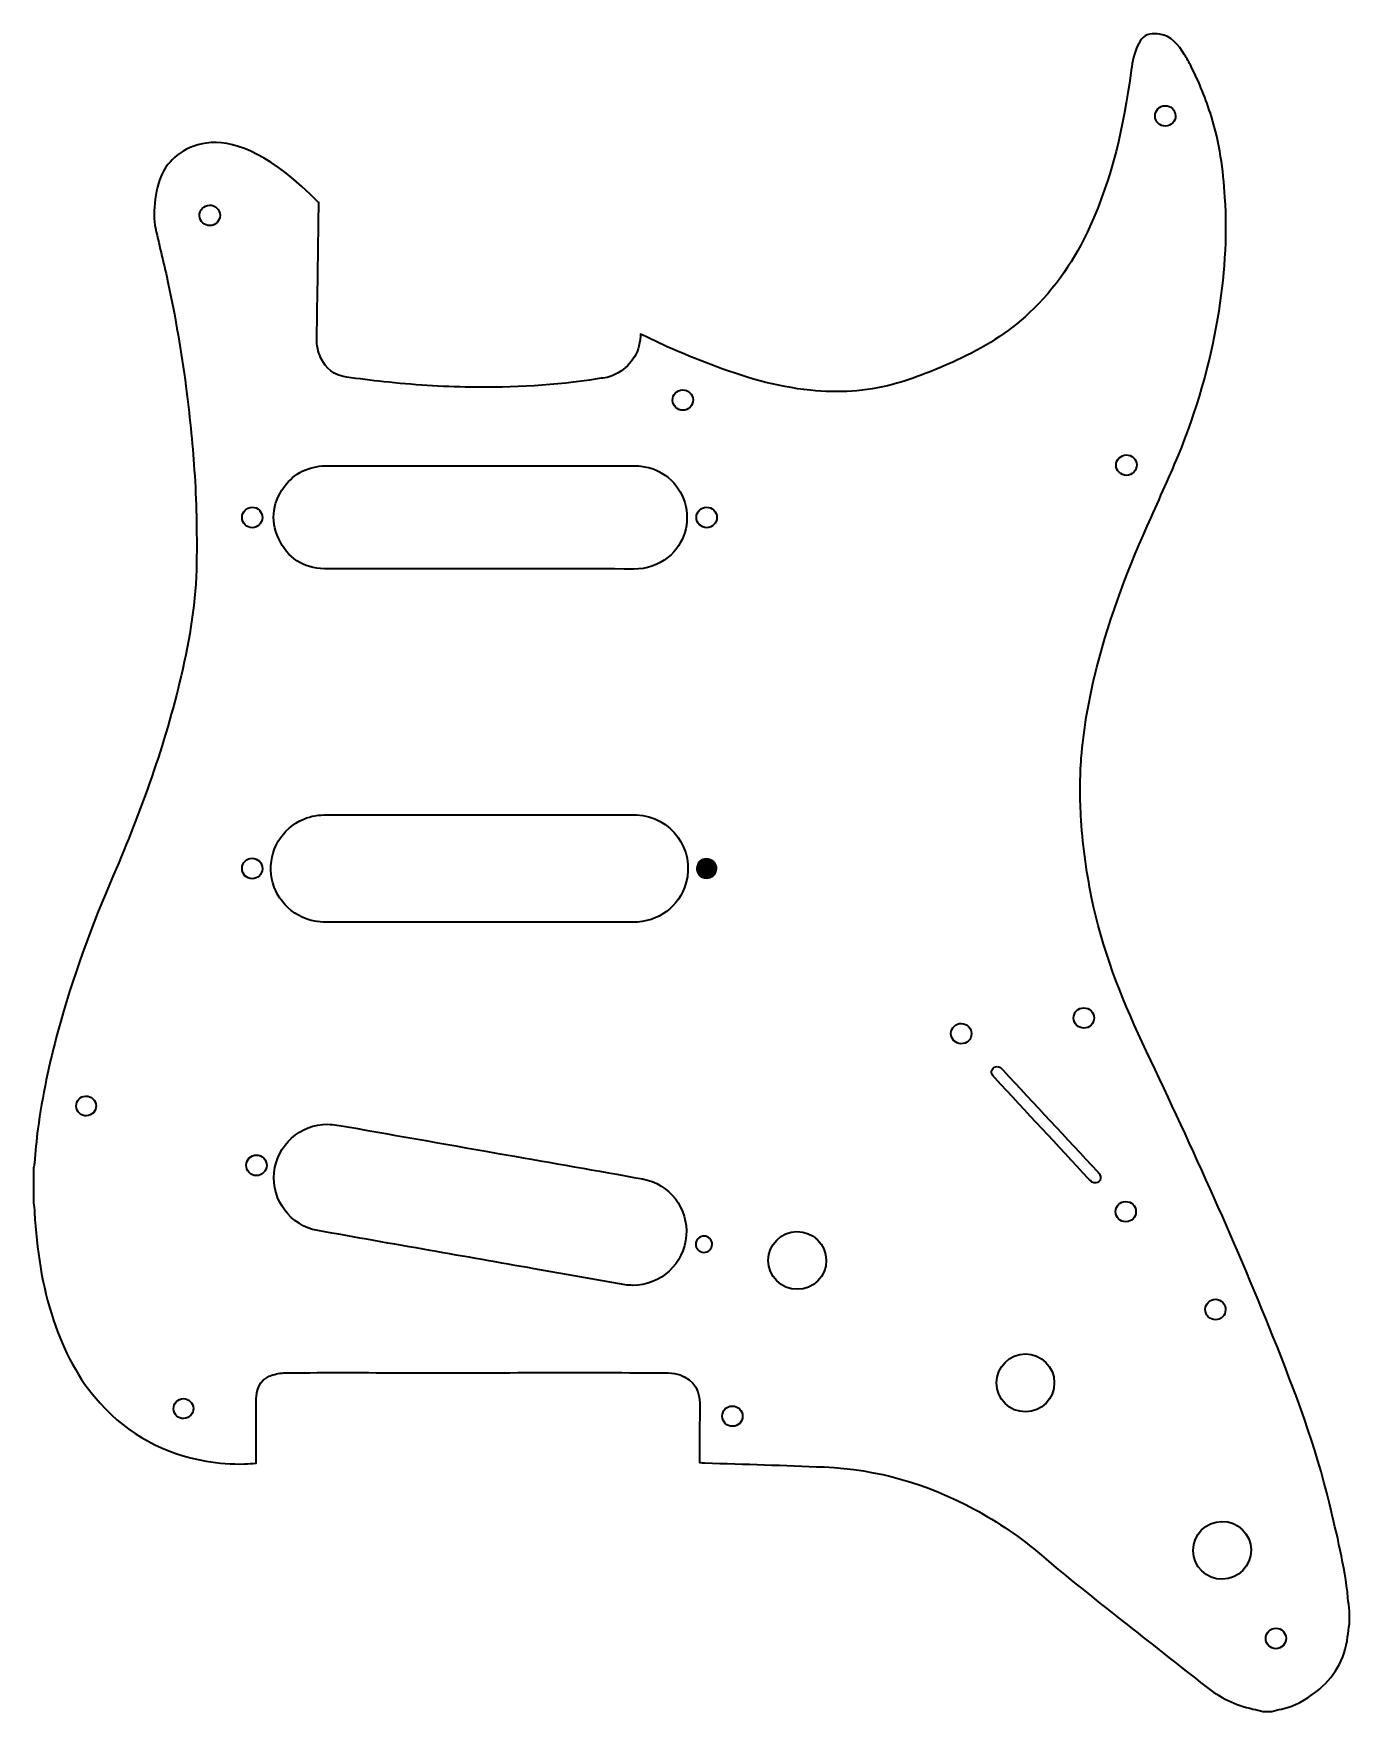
# Model space of a CAD drawing. Header units: inches. Extents: x 22 to 246, y 32 to 318.
import ezdxf

# ---------------------------------------------------------------- set-up
doc = ezdxf.new("R2010")
doc.units = ezdxf.units.IN
doc.header["$MEASUREMENT"] = 0
doc.layers.add('Capa 1', color=7, linetype='Continuous')

msp = doc.modelspace()

# ---------------------------------------------------------------- hatches: boundary and pattern name
at = {"layer": 'Capa 1'}
h = msp.add_hatch(color=7, dxfattribs=at)
h.dxf.hatch_style = 2
edge = h.paths.add_edge_path()
edge.add_spline(control_points=[(138.68, 175.75), (138.7, 176.71), (137.89, 177.54), (136.93, 177.54), (136, 177.54), (135.22, 176.77), (135.2, 175.83), (135.18, 174.88), (135.91, 174.09), (136.85, 174.04), (137.83, 174), (138.65, 174.77), (138.68, 175.75)], knot_values=[0, 0, 0, 0, 1, 1, 1, 2, 2, 2, 3, 3, 3, 4, 4, 4, 4], degree=3, periodic=0)
edge = h.paths.add_edge_path()
edge.add_spline(control_points=[(135.54, 175.77), (135.53, 176.53), (136.16, 177.17), (136.92, 177.18), (137.68, 177.19), (138.31, 176.57), (138.32, 175.8), (138.33, 175.03), (137.71, 174.4), (136.95, 174.39), (136.19, 174.38), (135.55, 175.01), (135.54, 175.77)], knot_values=[0, 0, 0, 0, 1, 1, 1, 2, 2, 2, 3, 3, 3, 4, 4, 4, 4], degree=3, periodic=0)
h = msp.add_hatch(color=7, dxfattribs=at)
h.dxf.hatch_style = 2
edge = h.paths.add_edge_path()
edge.add_spline(control_points=[(135.54, 175.77), (135.55, 175.01), (136.19, 174.38), (136.95, 174.39), (137.71, 174.4), (138.33, 175.03), (138.32, 175.8), (138.31, 176.57), (137.68, 177.19), (136.92, 177.18), (136.16, 177.17), (135.53, 176.53), (135.54, 175.77)], knot_values=[0, 0, 0, 0, 1, 1, 1, 2, 2, 2, 3, 3, 3, 4, 4, 4, 4], degree=3, periodic=0)

# ---------------------------------------------------------------- linework, layer by layer
at = {"layer": 'Capa 1', "color": 7, "lineweight": 35}
for points, knots in [([(70.84, 289.25), (55.09, 305.51), (46.55, 298.49), (44.37, 294.65), (43.04, 292.31), (42.44, 287.51), (43.02, 284.89), (43.72, 281.72), (44.52, 278.58), (45.2, 275.41), (46.43, 269.65), (47.42, 263.84), (48.19, 257.99), (48.82, 253.23), (49.3, 248.46), (49.63, 243.68), (50, 238.44), (50.08, 233.2), (50.02, 227.94), (49.95, 221.39), (48.86, 214.98), (47.38, 208.62), (44.66, 196.94), (40.6, 185.7), (35.86, 174.7), (32.12, 166.02), (28.86, 157.16), (26.39, 148.03), (24.91, 142.55), (23.72, 137.01), (22.97, 131.39), (22.71, 129.46), (22.58, 127.51), (22.38, 125.58), (22.36, 125.3), (22.29, 125.03), (22.24, 124.76), (22.24, 122.78), (22.24, 120.81), (22.24, 118.83), (22.29, 118.27), (22.37, 117.72), (22.4, 117.16), (22.75, 110.91), (23.66, 104.76), (25.64, 98.8), (27.37, 93.58), (29.85, 88.77), (33.56, 84.66), (38.43, 79.26), (44.5, 76.05), (51.63, 74.79), (53.8, 74.41), (56, 74.23), (58.2, 74.31), (58.82, 74.33), (59.44, 74.39), (60.15, 74.44), (60.16, 74.78), (60.18, 75.07), (60.19, 75.37), (60.19, 78.56), (60.19, 81.75), (60.19, 84.94), (60.19, 85.22), (60.18, 85.5), (60.2, 85.78), (60.3, 87.62), (61.27, 88.96), (63.03, 89.49), (63.82, 89.73), (64.69, 89.84), (65.52, 89.85), (72.24, 89.88), (78.95, 89.86), (85.67, 89.86), (100.2, 89.86), (114.74, 89.87), (129.27, 89.86), (130, 89.86), (130.74, 89.82), (131.46, 89.7), (134.09, 89.28), (135.72, 87.4), (135.75, 84.73), (135.77, 82.34), (135.72, 79.94), (135.71, 77.54), (135.71, 76.58), (135.71, 75.62), (135.71, 74.57), (136.04, 74.54), (136.34, 74.5), (136.64, 74.49), (143.4, 74.26), (150.18, 74.08), (156.94, 73.79), (166.03, 73.4), (174.55, 70.92), (182.54, 66.6), (186.62, 64.39), (190.45, 61.8), (193.97, 58.77), (198.44, 54.92), (203.09, 51.29), (207.71, 47.63), (212.47, 43.87), (217.23, 40.11), (222.01, 36.37), (224.39, 34.5), (227.04, 33.15), (230.03, 32.54), (230.6, 32.42), (231.17, 32.26), (231.73, 32.13), (232.24, 32.13), (232.75, 32.13), (233.26, 32.13), (233.8, 32.26), (234.33, 32.41), (234.87, 32.53), (237.11, 32.98), (238.99, 34.13), (240.77, 35.49), (243.88, 37.87), (245.69, 40.99), (246.16, 44.87), (246.25, 45.59), (246.37, 46.31), (246.47, 47.03), (246.47, 47.76), (246.47, 48.5), (246.47, 49.23), (246.38, 49.98), (246.29, 50.74), (246.22, 51.49), (245.68, 56.96), (244.31, 62.25), (243.05, 67.58), (240.74, 77.32), (237.2, 86.65), (233.49, 95.92), (226.68, 112.95), (219.02, 129.6), (211.17, 146.17), (207.43, 154.08), (204.3, 162.25), (202.53, 170.87), (201.58, 175.49), (200.97, 180.15), (200.7, 184.87), (200.52, 188.12), (200.53, 191.36), (200.78, 194.6), (201.15, 199.27), (201.93, 203.89), (203.02, 208.45), (205.14, 217.31), (208.32, 225.8), (211.99, 234.12), (213.77, 238.15), (215.64, 242.13), (217.32, 246.2), (220.42, 253.73), (222.68, 261.52), (224.05, 269.56), (225.22, 276.4), (225.7, 283.29), (225.26, 290.22), (224.96, 294.87), (224.33, 299.48), (222.94, 303.95), (222.03, 306.89), (220.87, 309.74), (219.49, 312.49), (219.15, 313.17), (218.77, 313.84), (218.36, 314.48), (217.33, 316.1), (216.14, 317.74), (214.12, 317.98), (213.56, 318.04), (212.98, 318.08), (212.43, 317.98), (211.23, 317.76), (210.65, 316.66), (210.19, 315.59), (209.6, 314.23), (209.42, 312.78), (209.22, 311.32), (207.99, 302.32), (206.03, 293.5), (202.24, 285.19), (199.71, 279.64), (196.38, 274.64), (191.9, 270.46), (188.25, 267.05), (184.08, 264.45), (179.55, 262.4), (176, 260.8), (172.4, 259.3), (168.63, 258.29), (164.03, 257.06), (159.35, 256.79), (154.61, 257.28), (148.73, 257.89), (143.12, 259.56), (137.63, 261.67), (133.71, 263.18), (129.82, 264.77), (126.07, 266.69), (125.98, 266.74), (125.87, 266.77), (125.68, 266.83), (125.65, 266.49), (125.62, 266.19), (125.58, 265.89), (125.25, 262.93), (123.5, 261.01), (120.94, 259.79), (120.15, 259.41), (119.19, 259.38), (118.3, 259.24), (111.15, 258.08), (103.94, 257.7), (96.7, 257.81), (91.76, 257.89), (86.84, 258.22), (81.92, 258.74), (79.79, 258.96), (77.67, 259.24), (75.54, 259.54), (73.48, 259.83), (72.03, 260.97), (71.16, 262.86), (70.7, 263.88), (70.49, 264.94), (70.5, 266.06), (70.62, 273.46), (70.73, 280.85), (70.84, 288.24), (70.85, 288.61), (70.84, 288.97), (70.84, 289.38)], [0, 0, 0, 0, 1, 1, 1, 2, 2, 2, 3, 3, 3, 4, 4, 4, 5, 5, 5, 6, 6, 6, 7, 7, 7, 8, 8, 8, 9, 9, 9, 10, 10, 10, 11, 11, 11, 12, 12, 12, 13, 13, 13, 14, 14, 14, 15, 15, 15, 16, 16, 16, 17, 17, 17, 18, 18, 18, 19, 19, 19, 20, 20, 20, 21, 21, 21, 22, 22, 22, 23, 23, 23, 24, 24, 24, 25, 25, 25, 26, 26, 26, 27, 27, 27, 28, 28, 28, 29, 29, 29, 30, 30, 30, 31, 31, 31, 32, 32, 32, 33, 33, 33, 34, 34, 34, 35, 35, 35, 36, 36, 36, 37, 37, 37, 38, 38, 38, 39, 39, 39, 40, 40, 40, 41, 41, 41, 42, 42, 42, 43, 43, 43, 44, 44, 44, 45, 45, 45, 46, 46, 46, 47, 47, 47, 48, 48, 48, 49, 49, 49, 50, 50, 50, 51, 51, 51, 52, 52, 52, 53, 53, 53, 54, 54, 54, 55, 55, 55, 56, 56, 56, 57, 57, 57, 58, 58, 58, 59, 59, 59, 60, 60, 60, 61, 61, 61, 62, 62, 62, 63, 63, 63, 64, 64, 64, 65, 65, 65, 66, 66, 66, 67, 67, 67, 68, 68, 68, 69, 69, 69, 70, 70, 70, 71, 71, 71, 72, 72, 72, 73, 73, 73, 74, 74, 74, 75, 75, 75, 76, 76, 76, 77, 77, 77, 78, 78, 78, 79, 79, 79, 80, 80, 80, 81, 81, 81, 81]), ([(213.34, 304.04), (213.35, 303.07), (214.18, 302.28), (215.15, 302.31), (216.09, 302.35), (216.84, 303.12), (216.83, 304.07), (216.82, 305.05), (216.01, 305.82), (215.03, 305.79), (214.09, 305.76), (213.33, 304.97), (213.34, 304.04)], [0, 0, 0, 0, 1, 1, 1, 2, 2, 2, 3, 3, 3, 4, 4, 4, 4]), ([(52.22, 288.84), (51.25, 288.82), (50.48, 287.99), (50.52, 287.02), (50.56, 286.08), (51.37, 285.32), (52.3, 285.34), (53.23, 285.37), (54.01, 286.16), (54.01, 287.09), (54.01, 288.07), (53.19, 288.86), (52.22, 288.84)], [0, 0, 0, 0, 1, 1, 1, 2, 2, 2, 3, 3, 3, 4, 4, 4, 4]), ([(132.85, 257.36), (131.87, 257.35), (131.1, 256.55), (131.13, 255.57), (131.16, 254.62), (131.93, 253.87), (132.88, 253.88), (133.85, 253.89), (134.64, 254.7), (134.61, 255.68), (134.58, 256.62), (133.8, 257.37), (132.85, 257.36)], [0, 0, 0, 0, 1, 1, 1, 2, 2, 2, 3, 3, 3, 4, 4, 4, 4]), ([(208.44, 246.28), (207.52, 246.27), (206.72, 245.47), (206.7, 244.55), (206.69, 243.59), (207.51, 242.78), (208.48, 242.79), (209.45, 242.8), (210.25, 243.63), (210.21, 244.59), (210.17, 245.53), (209.37, 246.3), (208.44, 246.28)], [0, 0, 0, 0, 1, 1, 1, 2, 2, 2, 3, 3, 3, 4, 4, 4, 4]), ([(98.42, 226.83), (107.11, 226.83), (115.8, 226.85), (124.5, 226.82), (126.7, 226.82), (128.66, 227.43), (130.37, 228.83), (133.11, 231.06), (134.23, 234.75), (133.21, 238.14), (132.18, 241.56), (129.24, 243.99), (125.71, 244.35), (125.23, 244.4), (124.75, 244.42), (124.27, 244.42), (107, 244.43), (89.73, 244.42), (72.46, 244.43), (69.58, 244.43), (67.11, 243.51), (65.28, 241.27), (62.99, 238.46), (62.51, 235.29), (64.01, 231.99), (65.51, 228.7), (68.19, 226.99), (71.83, 226.84), (72.2, 226.82), (72.57, 226.83), (72.93, 226.83), (81.43, 226.83), (89.92, 226.83), (98.42, 226.83)], [0, 0, 0, 0, 1, 1, 1, 2, 2, 2, 3, 3, 3, 4, 4, 4, 5, 5, 5, 6, 6, 6, 7, 7, 7, 8, 8, 8, 9, 9, 9, 10, 10, 10, 11, 11, 11, 11]), ([(57.77, 235.63), (57.76, 234.65), (58.56, 233.84), (59.53, 233.86), (60.46, 233.88), (61.22, 234.66), (61.23, 235.6), (61.23, 236.59), (60.45, 237.38), (59.47, 237.36), (58.52, 237.35), (57.78, 236.59), (57.77, 235.63)], [0, 0, 0, 0, 1, 1, 1, 2, 2, 2, 3, 3, 3, 4, 4, 4, 4]), ([(135.19, 235.63), (135.19, 234.66), (136, 233.84), (136.96, 233.86), (137.89, 233.88), (138.67, 234.67), (138.68, 235.6), (138.69, 236.57), (137.88, 237.38), (136.9, 237.36), (135.96, 237.35), (135.2, 236.57), (135.19, 235.63)], [0, 0, 0, 0, 1, 1, 1, 2, 2, 2, 3, 3, 3, 4, 4, 4, 4]), ([(98.15, 184.92), (89.52, 184.92), (80.88, 184.92), (72.24, 184.93), (70.87, 184.93), (69.55, 184.76), (68.28, 184.22), (64.54, 182.64), (62.31, 178.84), (62.73, 174.75), (63.13, 170.85), (66.19, 167.54), (70.1, 166.81), (70.73, 166.69), (71.39, 166.63), (72.04, 166.63), (89.48, 166.62), (106.92, 166.62), (124.36, 166.63), (128.72, 166.63), (132.26, 169.27), (133.41, 173.3), (135.03, 178.97), (130.88, 184.69), (124.99, 184.91), (124.51, 184.93), (124.03, 184.92), (123.55, 184.92), (115.08, 184.92), (106.62, 184.92), (98.15, 184.92)], [0, 0, 0, 0, 1, 1, 1, 2, 2, 2, 3, 3, 3, 4, 4, 4, 5, 5, 5, 6, 6, 6, 7, 7, 7, 8, 8, 8, 9, 9, 9, 10, 10, 10, 10]), ([(57.77, 175.83), (57.75, 174.83), (58.52, 174.04), (59.5, 174.04), (60.45, 174.04), (61.21, 174.79), (61.23, 175.75), (61.25, 176.73), (60.47, 177.54), (59.5, 177.54), (58.56, 177.54), (57.79, 176.77), (57.77, 175.83)], [0, 0, 0, 0, 1, 1, 1, 2, 2, 2, 3, 3, 3, 4, 4, 4, 4]), ([(201.22, 152.04), (200.24, 152.05), (199.44, 151.26), (199.46, 150.29), (199.47, 149.34), (200.24, 148.59), (201.19, 148.58), (202.18, 148.58), (202.96, 149.35), (202.94, 150.34), (202.93, 151.29), (202.18, 152.04), (201.22, 152.04)], [0, 0, 0, 0, 1, 1, 1, 2, 2, 2, 3, 3, 3, 4, 4, 4, 4]), ([(180.27, 145.91), (181.25, 145.89), (182.07, 146.68), (182.07, 147.64), (182.07, 148.57), (181.3, 149.35), (180.35, 149.37), (179.37, 149.39), (178.57, 148.62), (178.57, 147.64), (178.57, 146.7), (179.33, 145.93), (180.27, 145.91)], [0, 0, 0, 0, 1, 1, 1, 2, 2, 2, 3, 3, 3, 4, 4, 4, 4]), ([(186.43, 142.04), (185.7, 142.02), (185.28, 141.35), (185.58, 140.71), (185.7, 140.46), (185.9, 140.25), (186.09, 140.04), (191.41, 134.31), (196.73, 128.59), (202.06, 122.86), (202.23, 122.68), (202.41, 122.49), (202.61, 122.35), (202.99, 122.1), (203.49, 122.16), (203.79, 122.44), (204.1, 122.74), (204.17, 123.2), (203.94, 123.6), (203.83, 123.8), (203.67, 123.97), (203.52, 124.13), (198.16, 129.9), (192.8, 135.67), (187.44, 141.44), (187.15, 141.75), (186.87, 142.07), (186.43, 142.04)], [0, 0, 0, 0, 1, 1, 1, 2, 2, 2, 3, 3, 3, 4, 4, 4, 5, 5, 5, 6, 6, 6, 7, 7, 7, 8, 8, 8, 9, 9, 9, 9]), ([(31.11, 137), (30.18, 136.96), (29.49, 136.22), (29.51, 135.28), (29.53, 134.34), (30.34, 133.57), (31.27, 133.62), (32.18, 133.67), (32.91, 134.46), (32.89, 135.36), (32.87, 136.31), (32.08, 137.04), (31.11, 137)], [0, 0, 0, 0, 1, 1, 1, 2, 2, 2, 3, 3, 3, 4, 4, 4, 4]), ([(124.32, 104.74), (129.12, 104.75), (133.09, 108.39), (133.46, 113.23), (133.81, 117.83), (130.66, 122.05), (125.99, 122.89), (118.25, 124.28), (110.5, 125.62), (102.75, 126.99), (93.64, 128.6), (84.53, 130.21), (75.42, 131.81), (74.43, 131.99), (73.42, 132.18), (72.41, 132.19), (67.68, 132.26), (63.67, 128.62), (63.24, 123.95), (62.81, 119.21), (66, 114.93), (70.65, 114.09), (77.04, 112.93), (83.43, 111.82), (89.81, 110.7), (95.73, 109.65), (101.64, 108.61), (107.56, 107.57), (112.72, 106.65), (117.89, 105.74), (123.06, 104.84), (123.47, 104.77), (123.9, 104.77), (124.32, 104.74)], [0, 0, 0, 0, 1, 1, 1, 2, 2, 2, 3, 3, 3, 4, 4, 4, 5, 5, 5, 6, 6, 6, 7, 7, 7, 8, 8, 8, 9, 9, 9, 10, 10, 10, 11, 11, 11, 11]), ([(60.22, 126.95), (59.28, 126.95), (58.5, 126.19), (58.48, 125.25), (58.45, 124.28), (59.24, 123.45), (60.21, 123.45), (61.14, 123.45), (61.93, 124.22), (61.96, 125.16), (61.99, 126.13), (61.19, 126.95), (60.22, 126.95)], [0, 0, 0, 0, 1, 1, 1, 2, 2, 2, 3, 3, 3, 4, 4, 4, 4]), ([(210.09, 117.29), (210.09, 118.29), (209.34, 119.04), (208.33, 119.03), (207.37, 119.02), (206.64, 118.28), (206.63, 117.32), (206.63, 116.31), (207.38, 115.56), (208.39, 115.58), (209.35, 115.59), (210.08, 116.32), (210.09, 117.29)], [0, 0, 0, 0, 1, 1, 1, 2, 2, 2, 3, 3, 3, 4, 4, 4, 4]), ([(136.5, 113.14), (137.26, 113.13), (137.89, 112.48), (137.88, 111.73), (137.86, 110.98), (137.2, 110.35), (136.45, 110.37), (135.69, 110.38), (135.05, 111.04), (135.07, 111.78), (135.08, 112.54), (135.73, 113.15), (136.5, 113.14)], [0, 0, 0, 0, 1, 1, 1, 2, 2, 2, 3, 3, 3, 4, 4, 4, 4]), ([(152.38, 104.07), (155.12, 104.07), (157.34, 106.29), (157.31, 109.02), (157.28, 111.76), (155.06, 113.94), (152.32, 113.92), (149.63, 113.89), (147.43, 111.68), (147.42, 109), (147.42, 106.27), (149.64, 104.06), (152.38, 104.07)], [0, 0, 0, 0, 1, 1, 1, 2, 2, 2, 3, 3, 3, 4, 4, 4, 4]), ([(221.9, 100.66), (221.88, 99.68), (222.66, 98.87), (223.63, 98.87), (224.57, 98.87), (225.34, 99.63), (225.36, 100.58), (225.38, 101.56), (224.6, 102.37), (223.63, 102.37), (222.7, 102.37), (221.92, 101.6), (221.9, 100.66)], [0, 0, 0, 0, 1, 1, 1, 2, 2, 2, 3, 3, 3, 4, 4, 4, 4]), ([(186.33, 88.11), (186.33, 85.37), (188.55, 83.16), (191.28, 83.18), (194.02, 83.2), (196.2, 85.41), (196.18, 88.16), (196.16, 90.85), (193.96, 93.05), (191.27, 93.06), (188.55, 93.07), (186.33, 90.85), (186.33, 88.11)], [0, 0, 0, 0, 1, 1, 1, 2, 2, 2, 3, 3, 3, 4, 4, 4, 4]), ([(46.09, 83.69), (46.12, 82.73), (46.88, 82.02), (47.86, 82.06), (48.77, 82.1), (49.5, 82.88), (49.47, 83.78), (49.45, 84.68), (48.67, 85.44), (47.77, 85.44), (46.83, 85.44), (46.07, 84.65), (46.09, 83.69)], [0, 0, 0, 0, 1, 1, 1, 2, 2, 2, 3, 3, 3, 4, 4, 4, 4]), ([(143.07, 82.44), (143.08, 83.42), (142.28, 84.2), (141.3, 84.18), (140.34, 84.17), (139.6, 83.41), (139.6, 82.46), (139.59, 81.47), (140.37, 80.7), (141.37, 80.72), (142.31, 80.73), (143.07, 81.49), (143.07, 82.44)], [0, 0, 0, 0, 1, 1, 1, 2, 2, 2, 3, 3, 3, 4, 4, 4, 4]), ([(219.84, 59.56), (219.86, 56.81), (222.07, 54.63), (224.82, 54.66), (227.54, 54.68), (229.73, 56.92), (229.7, 59.67), (229.67, 62.36), (227.47, 64.52), (224.75, 64.51), (221.99, 64.5), (219.83, 62.32), (219.84, 59.56)], [0, 0, 0, 0, 1, 1, 1, 2, 2, 2, 3, 3, 3, 4, 4, 4, 4]), ([(232.21, 44.55), (232.22, 43.6), (232.97, 42.83), (233.91, 42.82), (234.88, 42.81), (235.67, 43.61), (235.66, 44.59), (235.65, 45.54), (234.9, 46.31), (233.96, 46.32), (232.99, 46.34), (232.2, 45.54), (232.21, 44.55)], [0, 0, 0, 0, 1, 1, 1, 2, 2, 2, 3, 3, 3, 4, 4, 4, 4])]:
    msp.add_open_spline(points, degree=3, knots=knots, dxfattribs=at)
at = {"layer": 'Capa 1', "lineweight": 0}
for points in [[(138.68, 175.75), (138.7, 176.71), (137.89, 177.54), (136.93, 177.54), (136, 177.54), (135.22, 176.77), (135.2, 175.83), (135.18, 174.88), (135.91, 174.09), (136.85, 174.04), (137.83, 174), (138.65, 174.77), (138.68, 175.75)], [(135.54, 175.77), (135.55, 175.01), (136.19, 174.38), (136.95, 174.39), (137.71, 174.4), (138.33, 175.03), (138.32, 175.8), (138.31, 176.57), (137.68, 177.19), (136.92, 177.18), (136.16, 177.17), (135.53, 176.53), (135.54, 175.77)]]:
    msp.add_open_spline(points, degree=3, knots=[0, 0, 0, 0, 1, 1, 1, 2, 2, 2, 3, 3, 3, 4, 4, 4, 4], dxfattribs=at)

doc.saveas('drawing.dxf')
